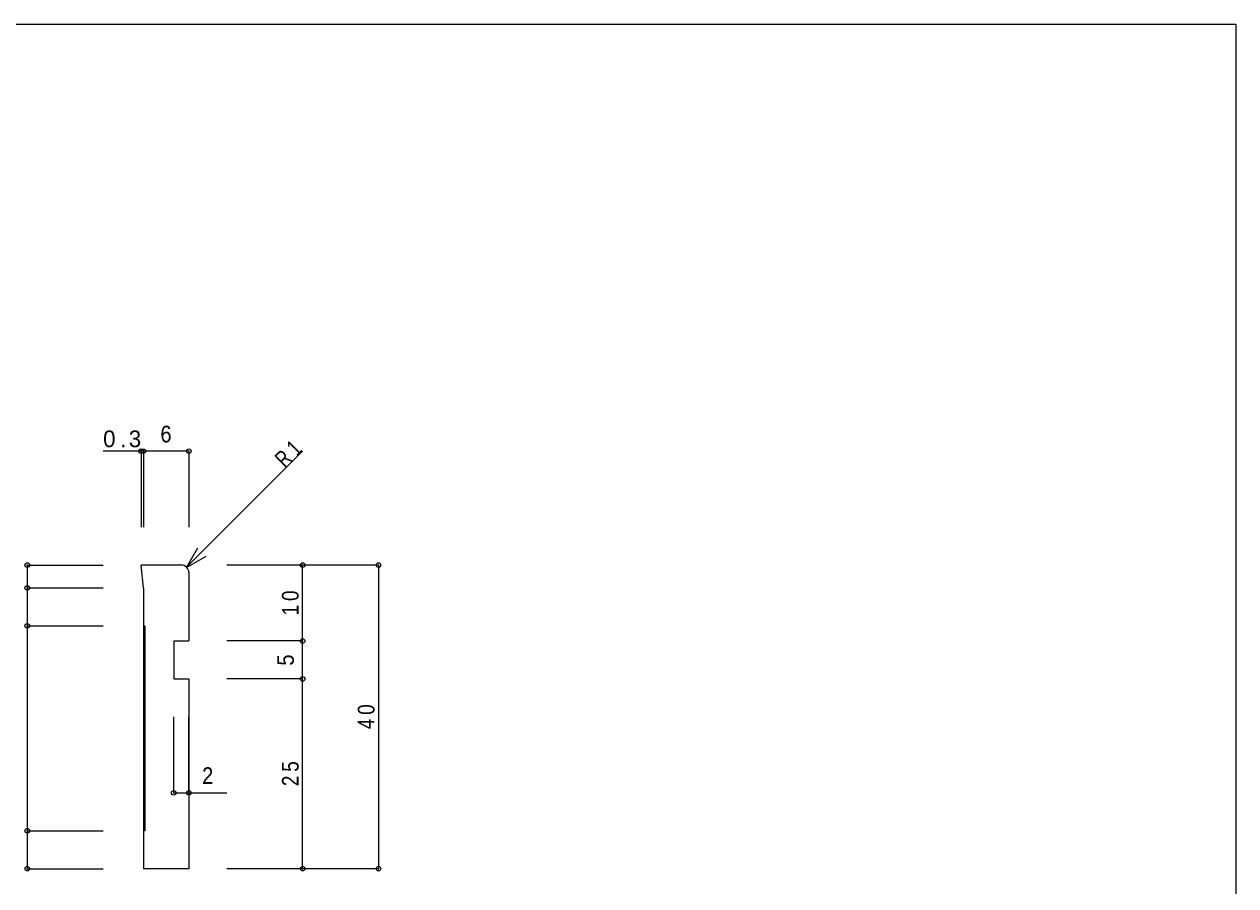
# Model space of a CAD drawing. Units: millimetres on the paper. Extents: x -141 to 141, y -98 to 98.
# Drawn here: x -18.7 to 141, y -16 to 97.5 of the extents above; entities that cross this region are included whole.
import ezdxf
from ezdxf.enums import TextEntityAlignment as Align

# ---------------------------------------------------------------- set-up
doc = ezdxf.new("R2010")
doc.units = ezdxf.units.MM
doc.header["$PDMODE"] = 32
doc.header["$PDSIZE"] = 0.6
for name, color, linetype, lineweight in [('0-0_ＫＢ製品', 2, 'Continuous', 9), ('0-3_寸法', 4, 'Continuous', 9), ('0-4_引出線字', 4, 'Continuous', 9), ('0-8_他製品', 7, 'Continuous', 9), ('F-0_図面枠', 5, 'Continuous', 9)]:
    doc.layers.add(name, color=color, linetype=linetype, lineweight=lineweight)
doc.styles.add('HGｺﾞｼｯｸM', font='')
doc.styles.get('HGｺﾞｼｯｸM').set_extended_font_data('HGｺﾞｼｯｸM')

msp = doc.modelspace()

# ---------------------------------------------------------------- linework, layer by layer
at = {"layer": '0-0_ＫＢ製品'}
for p, q in [((-3, 23.25), (-3.3, 26.25)), ((2, 26.25), (-3.3, 26.25)), ((3, 25.25), (3, 16.25)), ((-3, 23.25), (-3, -13.75)), ((1, 16.25), (3, 16.25))]:
    msp.add_line(p, q, dxfattribs=at)
for points in [[(1, 16.25), (1, 11.25), (3, 11.25)], [(3, 11.25), (3, -13.75), (-3, -13.75)]]:
    msp.add_lwpolyline(points, dxfattribs=at)
msp.add_arc((2, 25.25), 1, 0, 90, dxfattribs=at)
at = {"layer": '0-3_寸法'}
for p, q in [((-3, 41.25), (-8.3, 41.25)), ((-3.3, 41.25), (-3.3, 31.25)), ((3, 41.25), (-3, 41.25)), ((-3, 41.25), (-3, 31.25)), ((3, 41.25), (3, 31.25)), ((-18.3, 26.25), (-18.3, 23.25)), ((-18.3, 26.25), (-8.3, 26.25)), ((18, 26.25), (8, 26.25)), ((18, 16.25), (18, 26.25)), ((28, 26.25), (18, 26.25)), ((28, 26.25), (28, -13.75)), ((-18.3, 23.25), (-8.3, 23.25)), ((-18.3, 23.25), (-18.3, 18.25)), ((-18.3, 18.25), (-8.3, 18.25)), ((-18.3, 18.25), (-18.3, -8.75)), ((18, 16.25), (8, 16.25)), ((18, 11.25), (18, 16.25)), ((18, 11.25), (8, 11.25)), ((18, -13.75), (18, 11.25)), ((1, -3.75), (1, 6.25)), ((3, -3.75), (3, 6.25)), ((1, -3.75), (8, -3.75)), ((-18.3, -8.75), (-8.3, -8.75)), ((-18.3, -8.75), (-18.3, -13.75)), ((-18.3, -13.75), (-8.3, -13.75)), ((18, -13.75), (8, -13.75)), ((28, -13.75), (18, -13.75))]:
    msp.add_line(p, q, dxfattribs=at)
for p in [(-3.3, 41.25), (-3, 41.25), (3, 41.25), (-18.3, 26.25), (18, 26.25), (28, 26.25), (-18.3, 23.25), (-18.3, 18.25), (18, 16.25), (18, 11.25), (1, -3.75), (3, -3.75), (-18.3, -8.75), (-18.3, -13.75), (18, -13.75), (28, -13.75)]:
    msp.add_point(p, dxfattribs=at)
at = {"layer": '0-4_引出線字'}
for p, q in [((2.695, 25.969), (17.976, 41.25)), ((2.671, 25.927), (4.171, 28.525)), ((2.671, 25.927), (5.269, 27.427))]:
    msp.add_line(p, q, dxfattribs=at)
at = {"layer": '0-8_他製品'}
for p, q in [((-3, 18.25), (-2.8, 18.25)), ((-2.8, 18.25), (-2.8, -8.75)), ((-2.8, -8.75), (-3, -8.75))]:
    msp.add_line(p, q, dxfattribs=at)
at = {"layer": 'F-0_図面枠'}
for p, q in [((-141, 97.5), (141, 97.5)), ((141, 97.5), (141, -97.5))]:
    msp.add_line(p, q, dxfattribs=at)

# ---------------------------------------------------------------- texts
at = {"layer": '0-3_寸法', "color": 7, "style": 'HGｺﾞｼｯｸM', "width": 0.9}
for s, p in [('6', (-0.75, 41.75)), ('2', (4.75, -3.25))]:
    msp.add_text(s, height=2.199, dxfattribs=at).set_placement(p, align=Align.BOTTOM_LEFT)
msp.add_text('5', height=2.199, rotation=90, dxfattribs=at).set_placement((17.5, 13), align=Align.BOTTOM_LEFT)
at = {"layer": '0-3_寸法', "color": 7, "insert": (-8.3, 41.75), "char_height": 2.199, "attachment_point": 7, "style": 'HGｺﾞｼｯｸM'}
msp.add_mtext('\\T1.38;0.3', dxfattribs=at)
at = {"layer": '0-3_寸法', "color": 7, "char_height": 2.199, "attachment_point": 7, "style": 'HGｺﾞｼｯｸM'}
for s, insert, rotation in [('\\T1.36;\\W0.75;R1', (15.678, 38.952), 45), ('\\T1.36;\\W0.85;10', (17.5, 19.625), 90), ('\\T1.36;\\W0.85;40', (27.5, 4.625), 90), ('\\T1.36;\\W0.85;25', (17.5, -2.875), 90)]:
    msp.add_mtext(s, dxfattribs=dict(at, insert=insert, rotation=rotation))

doc.saveas('drawing.dxf')
